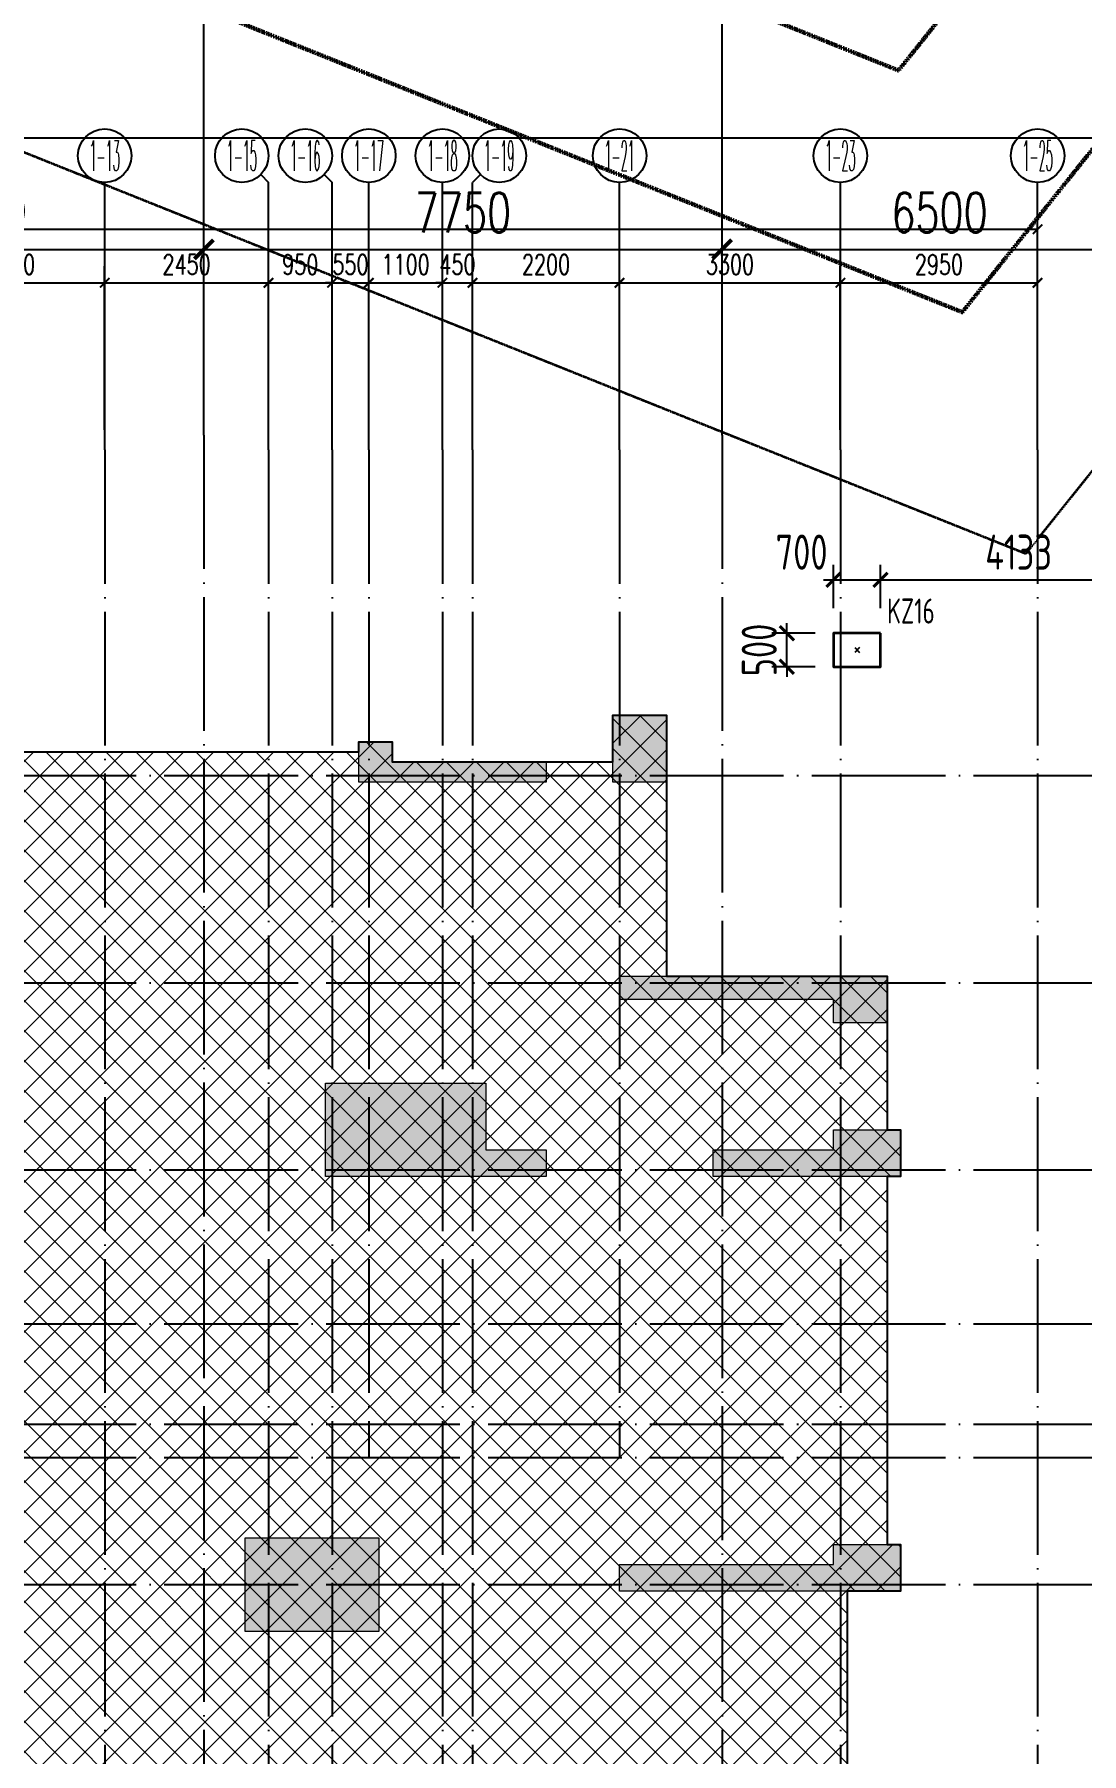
# Model space of a CAD drawing. Header units: millimetres. Extents: x 1089227 to 13101469, y 618865 to 10240562.
# Drawn here: x 1877652 to 1893311, y 4942848 to 4968555 of the extents above; entities that cross this region are included whole.
import ezdxf
from ezdxf.enums import TextEntityAlignment as Align

# ---------------------------------------------------------------- set-up
doc = ezdxf.new("R2010")
doc.units = ezdxf.units.MM
doc.header["$LTSCALE"] = 1000
doc.header["$PDMODE"] = 3
doc.header["$PDSIZE"] = 200
for name, pattern in [('A09-G-CTRL-用地红线+建筑退线_设计区$0$A02-G-MAIN-用地红线+退线_设计区$0$Redline1', [20, 10, -2, 2, -2, 2, -2]), ('A09-G-CTRL-用地红线+建筑退线_设计区$0$Controlline1', [12.8, 8, -1.6, 1.6, -1.6]), ('DOTE', [2.42, 2, -0.2, 0.02, -0.2])]:
    doc.linetypes.add(name, pattern=pattern)
doc.layers.get('0').update_dxf_attribs({"linetype": 'CONTINUOUS'})
doc.layers.get('Defpoints').update_dxf_attribs({"linetype": 'CONTINUOUS'})
for name, color, linetype, lineweight in [('A09-G-CTRL-用地红线+建筑退线_设计区$0$Z-REDL(用地红线)', 10, 'CONTINUOUS', 60), ('A09-G-CTRL-用地红线+建筑退线_设计区$0$Z-REDL-CTRL(建筑控制线)', 40, 'CONTINUOUS', 35), ('S-COLU', 30, 'CONTINUOUS', 0), ('S-SLAB-HATCH', 73, 'CONTINUOUS', 0), ('S-WALL', 31, 'CONTINUOUS', 0)]:
    doc.layers.add(name, color=color, linetype=linetype, lineweight=lineweight)
for name, color, linetype in [('AXIS', 3, 'CONTINUOUS'), ('AXIS_TEXT', 7, 'CONTINUOUS'), ('C-H', 8, 'CONTINUOUS'), ('COLU_DIM', 3, 'CONTINUOUS'), ('COLU_NUM', 7, 'CONTINUOUS'), ('DOTE', 1, 'DOTE'), ('S-EDGE', 210, 'CONTINUOUS'), ('TK-TEXT', 7, 'CONTINUOUS'), ('单形心', 4, 'CONTINUOUS')]:
    doc.layers.add(name, color=color, linetype=linetype)
doc.layers.add('TK-MEMO', color=8, linetype='CONTINUOUS', plot=False)
doc.styles.add('_TCH_AXIS', font='COMPLEX', dxfattribs={"bigfont": 'AllInOneBig.shx'})
doc.styles.add('_TCH_DIM_T3', font='SIMPLEX', dxfattribs={"width": 0.705882, "bigfont": 'AllInOneBig.shx'})
doc.styles.add('COMPLEX', font='COMPLEX', dxfattribs={"bigfont": 'AllInOneBig.shx'})
doc.styles.add('SADITK', font='sadixcsg.shx', dxfattribs={"bigfont": 'AllInOneBig.shx'})
doc.styles.add('SADITK-SX', font='simfang.ttf', dxfattribs={"width": 0.7})
doc.styles.add('TSSD_Dimension', font='tssdeng.shx', dxfattribs={"width": 0.75, "bigfont": 'Hztxt.shx'})
doc.styles.add('TSSD_Label', font='Tssdeng.shx', dxfattribs={"width": 0.7, "bigfont": 'hztxt.shx'})
doc.dimstyles.new('_TCH_ARCH&&100', dxfattribs={"dimtxt": 297.5, "dimasz": 100, "dimexe": 250, "dimexo": 300, "dimgap": 126.25, "dimtad": 1, "dimdec": 0, "dimzin": 0, "dimdsep": 46, "dimtxsty": '_TCH_DIM_T3', "dimblk": 'ARCHTICK', "dimcen": 0.09, "dimclrt": 7, "dimazin": 2, "dimtfac": 1, "dimtdec": 0, "dimtix": 1, "dimtmove": 2, "dimatfit": 3, "dimfxl": 0, "dimtolj": 1, "dimtzin": 0, "dimarcsym": 0})
doc.dimstyles.new('_TCH_ARCH&&200', dxfattribs={"dimtxt": 595, "dimasz": 200, "dimexe": 500, "dimexo": 600, "dimgap": 252.5, "dimtad": 1, "dimdec": 0, "dimzin": 0, "dimdsep": 46, "dimtxsty": '_TCH_DIM_T3', "dimblk": 'ARCHTICK', "dimcen": 0.09, "dimclrt": 7, "dimazin": 2, "dimtfac": 1, "dimtdec": 0, "dimtix": 1, "dimtmove": 2, "dimatfit": 3, "dimfxl": 0, "dimtolj": 1, "dimtzin": 0, "dimarcsym": 0})
doc.dimstyles.new('TSSD_150_150', dxfattribs={"dimtxt": 525, "dimasz": 150, "dimexe": 225, "dimexo": 375, "dimgap": 150, "dimtad": 1, "dimdec": 0, "dimzin": 0, "dimdsep": 46, "dimtxsty": 'TSSD_Dimension', "dimblk": 'ARCHTICK', "dimblk1": 'ARCHTICK', "dimblk2": 'ARCHTICK', "dimcen": 0, "dimdle": 150, "dimclrt": 7, "dimadec": 0, "dimazin": 0, "dimtfac": 1, "dimtdec": 0, "dimtix": 1, "dimtmove": 2, "dimatfit": 3, "dimfxl": 0, "dimtolj": 1, "dimtzin": 0, "dimarcsym": 0})

# ---------------------------------------------------------------- blocks, each defined once
blk = doc.blocks.new('0323最综用地红线')
at = {"layer": 'A09-G-CTRL-用地红线+建筑退线_设计区$0$Z-REDL(用地红线)', "color": 1, "linetype": 'A09-G-CTRL-用地红线+建筑退线_设计区$0$A02-G-MAIN-用地红线+退线_设计区$0$Redline1', "ltscale": 0.0005}
for points in [[(8157094, 3591770), (8196348, 3620115), (8200699, 3623266), (8228263, 3643169), (8257315, 3660856), (8291051, 3684311), (8296809, 3692687), (8297698, 3693321), (8324721, 3682492), (8331672, 3691189), (8337779, 3699189), (8344073, 3694590)], [(8159695, 3589947), (8198106, 3617684), (8202457, 3620835), (8229924, 3640668), (8258953, 3658341), (8293213, 3682161), (8298455, 3689786), (8325674, 3678878), (8334036, 3689342), (8338381, 3695033), (8343653, 3691181)]]:
    blk.add_lwpolyline(points, dxfattribs=at)
at = {"layer": 'A09-G-CTRL-用地红线+建筑退线_设计区$0$Z-REDL-CTRL(建筑控制线)', "linetype": 'A09-G-CTRL-用地红线+建筑退线_设计区$0$Controlline1', "ltscale": 0.0005, "flags": 128}
blk.add_lwpolyline([(8299567, 3686108), (8326626, 3675265), (8336400, 3687495), (8338983, 3690878), (8341712, 3688883), (8341724, 3688834), (8348492, 3681996), (8336495, 3657264), (8335815, 3655857), (8334921, 3653765), (8334408, 3652495), (8333554, 3650188), (8332762, 3647815), (8332296, 3646270), (8331866, 3644682), (8331460, 3643007), (8331063, 3641145), (8330737, 3639422), (8330293, 3636480), (8330017, 3634043), (8329761, 3630317), (8329732, 3627942), (8329763, 3625708), (8329928, 3622644), (8330113, 3620704), (8330325, 3618642), (8330653, 3615645), (8331572, 3606971), (8333151, 3600656), (8334420, 3595620), (8335099, 3592902), (8332162, 3588340), (8329462, 3587873), (8325135, 3587049), (8322510, 3586515), (8319525, 3585891), (8317926, 3585544), (8316578, 3585249), (8315535, 3585011), (8313300, 3584499), (8310791, 3583894), (8309251, 3583537), (8305740, 3582637), (8303918, 3582156), (8302104, 3581668), (8299703, 3581012), (8297227, 3580315), (8295056, 3579682), (8292998, 3579074), (8290643, 3578358), (8288572, 3577710), (8287591, 3577398), (8286161, 3576940), (8284503, 3576401), (8282624, 3575767), (8281086, 3575247), (8278146, 3574222), (8273894, 3572680), (8272471, 3572149), (8271089, 3571640), (8267888, 3570407), (8264331, 3569000), (8260702, 3567515), (8258549, 3566609), (8254947, 3565066), (8252185, 3563832), (8250834, 3563232), (8249176, 3562470), (8247994, 3561930), (8245505, 3560754), (8242980, 3559544), (8239801, 3558013), (8237959, 3557076), (8235838, 3555996), (8233384, 3554698), (8228450, 3552051), (8226178, 3550787), (8222141, 3548504), (8215629, 3544667), (8213710, 3543497), (8193657, 3531175), (8180322, 3522990), (8166408, 3514440), (8156991, 3508658), (8151138, 3505062), (8142685, 3507267), (8121171, 3545747), (8120724, 3546549), (8120233, 3547383), (8119272, 3548967), (8118108, 3550752), (8117067, 3552244), (8115806, 3553970), (8115672, 3554140), (8146431, 3575790), (8162146, 3587599), (8162295, 3588125), (8199863, 3615253), (8204215, 3618404), (8231584, 3638167), (8260590, 3655826), (8295376, 3680010)], close=True, dxfattribs=at)
blk = doc.blocks.new('template_31-施工图_A0_A0_1.0000_3fa9c08c64a9101061c9a26412af947e', base_point=(-1189, 0))
at = {"layer": 'TK-MEMO', "style": 'SADITK', "width": 0.8}
blk.add_text('2.人名之间须用，且只使用一个空格分隔，否则签字将出错。', height=28.5, dxfattribs=at).set_placement((407.72, 845.04), align=Align.BOTTOM_LEFT)
at = {"layer": 'TK-TEXT', "style": 'SADITK-SX', "width": 0.7}
for tag, p in [('市政会签', (-1176, 381.5)), ('园林会签', (-1176, 343.5)), ('幕墙会签', (-1176, 305.5)), ('装饰会签', (-1176, 267.5)), ('燃气会签', (-1176, 229.5)), ('暖通会签', (-1176, 191.5)), ('电气会签', (-1176, 153.5)), ('给排水会签', (-1176, 115.5)), ('结构会签', (-1176, 77.5)), ('建筑会签', (-1176, 39.5))]:
    blk.add_attdef(tag, text='', height=4, rotation=90, dxfattribs=at).set_placement(p, align=Align.MIDDLE_CENTER)
for tag, height, p in [('专业审定', 4, (1134.75, 268)), ('专业审核', 4, (1134.75, 248)), ('项目负责1', 4, (1134.75, 238)), ('项目负责2', 4, (1134.75, 228)), ('专业负责1', 4, (1134.75, 218)), ('专业负责2', 4, (1134.75, 208)), ('专业校对', 4, (1134.75, 198)), ('专业设计', 4, (1134.75, 188)), ('方案设计', 4, (1134.75, 178)), ('专业制图', 4, (1134.75, 168)), ('建设单位_001', 4, (1148.5, 140)), ('建设地点_001', 4, (1148.5, 124)), ('工程名称_001', 4, (1148.5, 106)), ('子项名称_001', 4, (1148.5, 86)), ('图纸名称_001', 4, (1148.5, 66)), ('版次', 4, (1129.5, 53)), ('日期', 4, (1165, 53)), ('图别', 4, (1129.5, 43)), ('图号', 4, (1165, 43)), ('合同号', 4, (1136, 30)), ('项目编号1', 2, (1114.06, 13.58)), ('阶段编号1', 2, (1132.25, 13.75)), ('子项编号1', 2, (1144.75, 13.75))]:
    blk.add_attdef(tag, text='', height=height, dxfattribs=at).set_placement(p, align=Align.MIDDLE_CENTER)
blk = doc.blocks.new('_AXISO')
blk.add_circle((0, 0), 0.5)
at = {"layer": 'AXIS_TEXT', "style": 'COMPLEX', "width": 1.041667}
blk.add_attdef('A', text='', height=0.56, dxfattribs=at).set_placement((-0.25, -0.28), (0.25, -0.28), align=Align.FIT)
blk = doc.blocks.new('_ArchTick')
at = {"color": 0, "linetype": 'ByBlock', "const_width": 0.3}
blk.add_lwpolyline([(-0.71, -0.71), (0.71, 0.71)], dxfattribs=at)
blk = doc.blocks.new('*D318')
at = {"layer": 'AXIS', "color": 0, "lineweight": -2, "transparency": 16777216}
for p, q in [((-39933, 137429), (-39933, 140679)), ((-8783, 137429), (-8783, 140679)), ((-39933, 140429), (-8783, 140429))]:
    blk.add_line(p, q, dxfattribs=at)
at = {"layer": 'Defpoints', "color": 0, "transparency": 16777216}
for p in [(-8783, 140429), (-39933, 137129), (-8783, 137129)]:
    blk.add_point(p, dxfattribs=at)
at = {"layer": 'AXIS', "color": 0, "lineweight": -2, "transparency": 16777216, "xscale": 100, "yscale": 100, "zscale": 100, "rotation": 180}
blk.add_blockref('_ArchTick', (-39933, 140429), dxfattribs=at)
at = {"layer": 'AXIS', "color": 0, "lineweight": -2, "transparency": 16777216, "xscale": 100, "yscale": 100, "zscale": 100}
blk.add_blockref('_ArchTick', (-8783, 140429), dxfattribs=at)
at = {"layer": 'AXIS', "color": 7, "transparency": 16777216, "insert": (-24358, 140704), "char_height": 297.5, "attachment_point": 5, "style": '_TCH_DIM_T3'}
blk.add_mtext('\\A1;31150', dxfattribs=at)
blk = doc.blocks.new('*D330')
at = {"layer": 'AXIS', "color": 0, "lineweight": -2, "transparency": 16777216}
for p, q in [((-25533, 137429), (-25533, 139879)), ((-22733, 137429), (-22733, 139879)), ((-25533, 139629), (-22733, 139629))]:
    blk.add_line(p, q, dxfattribs=at)
at = {"layer": 'Defpoints', "color": 0, "transparency": 16777216}
for p in [(-22733, 139629), (-25533, 137129), (-22733, 137129)]:
    blk.add_point(p, dxfattribs=at)
at = {"layer": 'AXIS', "color": 0, "lineweight": -2, "transparency": 16777216, "xscale": 100, "yscale": 100, "zscale": 100, "rotation": 180}
blk.add_blockref('_ArchTick', (-25533, 139629), dxfattribs=at)
at = {"layer": 'AXIS', "color": 0, "lineweight": -2, "transparency": 16777216, "xscale": 100, "yscale": 100, "zscale": 100}
blk.add_blockref('_ArchTick', (-22733, 139629), dxfattribs=at)
at = {"layer": 'AXIS', "color": 7, "transparency": 16777216, "insert": (-24133, 139904), "char_height": 297.5, "attachment_point": 5, "style": '_TCH_DIM_T3'}
blk.add_mtext('\\A1;2800', dxfattribs=at)
blk = doc.blocks.new('*D331')
at = {"layer": 'AXIS', "color": 0, "lineweight": -2, "transparency": 16777216}
for p, q in [((-22733, 137429), (-22733, 139879)), ((-20283, 137429), (-20283, 139879)), ((-22733, 139629), (-20283, 139629))]:
    blk.add_line(p, q, dxfattribs=at)
at = {"layer": 'Defpoints', "color": 0, "transparency": 16777216}
for p in [(-20283, 139629), (-22733, 137129), (-20283, 137129)]:
    blk.add_point(p, dxfattribs=at)
at = {"layer": 'AXIS', "color": 0, "lineweight": -2, "transparency": 16777216, "xscale": 100, "yscale": 100, "zscale": 100, "rotation": 180}
blk.add_blockref('_ArchTick', (-22733, 139629), dxfattribs=at)
at = {"layer": 'AXIS', "color": 0, "lineweight": -2, "transparency": 16777216, "xscale": 100, "yscale": 100, "zscale": 100}
blk.add_blockref('_ArchTick', (-20283, 139629), dxfattribs=at)
at = {"layer": 'AXIS', "color": 7, "transparency": 16777216, "insert": (-21508, 139904), "char_height": 297.5, "attachment_point": 5, "style": '_TCH_DIM_T3'}
blk.add_mtext('\\A1;2450', dxfattribs=at)
blk = doc.blocks.new('*D332')
at = {"layer": 'AXIS', "color": 0, "lineweight": -2, "transparency": 16777216}
for p, q in [((-20283, 137429), (-20283, 139879)), ((-19333, 137429), (-19333, 139879)), ((-20283, 139629), (-19333, 139629))]:
    blk.add_line(p, q, dxfattribs=at)
at = {"layer": 'Defpoints', "color": 0, "transparency": 16777216}
for p in [(-19333, 139629), (-20283, 137129), (-19333, 137129)]:
    blk.add_point(p, dxfattribs=at)
at = {"layer": 'AXIS', "color": 0, "lineweight": -2, "transparency": 16777216, "xscale": 100, "yscale": 100, "zscale": 100, "rotation": 180}
blk.add_blockref('_ArchTick', (-20283, 139629), dxfattribs=at)
at = {"layer": 'AXIS', "color": 0, "lineweight": -2, "transparency": 16777216, "xscale": 100, "yscale": 100, "zscale": 100}
blk.add_blockref('_ArchTick', (-19333, 139629), dxfattribs=at)
at = {"layer": 'AXIS', "color": 7, "transparency": 16777216, "insert": (-19808, 139904), "char_height": 297.5, "attachment_point": 5, "style": '_TCH_DIM_T3'}
blk.add_mtext('\\A1;950', dxfattribs=at)
blk = doc.blocks.new('*D333')
at = {"layer": 'AXIS', "color": 0, "lineweight": -2, "transparency": 16777216}
for p, q in [((-19333, 137429), (-19333, 139879)), ((-18783, 137429), (-18783, 139879)), ((-19333, 139629), (-19433, 139629)), ((-19333, 139629), (-18783, 139629)), ((-18783, 139629), (-18683, 139629))]:
    blk.add_line(p, q, dxfattribs=at)
at = {"layer": 'Defpoints', "color": 0, "transparency": 16777216}
for p in [(-18783, 139629), (-19333, 137129), (-18783, 137129)]:
    blk.add_point(p, dxfattribs=at)
at = {"layer": 'AXIS', "color": 0, "lineweight": -2, "transparency": 16777216, "xscale": 100, "yscale": 100, "zscale": 100}
blk.add_blockref('_ArchTick', (-19333, 139629), dxfattribs=at)
at = {"layer": 'AXIS', "color": 0, "lineweight": -2, "transparency": 16777216, "xscale": 100, "yscale": 100, "zscale": 100, "rotation": 180}
blk.add_blockref('_ArchTick', (-18783, 139629), dxfattribs=at)
at = {"layer": 'AXIS', "color": 7, "transparency": 16777216, "insert": (-19058, 139904), "char_height": 297.5, "attachment_point": 5, "style": '_TCH_DIM_T3'}
blk.add_mtext('\\A1;550', dxfattribs=at)
blk = doc.blocks.new('*D334')
at = {"layer": 'AXIS', "color": 0, "lineweight": -2, "transparency": 16777216}
for p, q in [((-18783, 137429), (-18783, 139879)), ((-17683, 137429), (-17683, 139879)), ((-18783, 139629), (-17683, 139629))]:
    blk.add_line(p, q, dxfattribs=at)
at = {"layer": 'Defpoints', "color": 0, "transparency": 16777216}
for p in [(-17683, 139629), (-18783, 137129), (-17683, 137129)]:
    blk.add_point(p, dxfattribs=at)
at = {"layer": 'AXIS', "color": 0, "lineweight": -2, "transparency": 16777216, "xscale": 100, "yscale": 100, "zscale": 100, "rotation": 180}
blk.add_blockref('_ArchTick', (-18783, 139629), dxfattribs=at)
at = {"layer": 'AXIS', "color": 0, "lineweight": -2, "transparency": 16777216, "xscale": 100, "yscale": 100, "zscale": 100}
blk.add_blockref('_ArchTick', (-17683, 139629), dxfattribs=at)
at = {"layer": 'AXIS', "color": 7, "transparency": 16777216, "insert": (-18233, 139904), "char_height": 297.5, "attachment_point": 5, "style": '_TCH_DIM_T3'}
blk.add_mtext('\\A1;1100', dxfattribs=at)
blk = doc.blocks.new('*D335')
at = {"layer": 'AXIS', "color": 0, "lineweight": -2, "transparency": 16777216}
for p, q in [((-17683, 137429), (-17683, 139879)), ((-17233, 137429), (-17233, 139879)), ((-17683, 139629), (-17783, 139629)), ((-17683, 139629), (-17233, 139629)), ((-17233, 139629), (-17133, 139629))]:
    blk.add_line(p, q, dxfattribs=at)
at = {"layer": 'Defpoints', "color": 0, "transparency": 16777216}
for p in [(-17233, 139629), (-17683, 137129), (-17233, 137129)]:
    blk.add_point(p, dxfattribs=at)
at = {"layer": 'AXIS', "color": 0, "lineweight": -2, "transparency": 16777216, "xscale": 100, "yscale": 100, "zscale": 100}
blk.add_blockref('_ArchTick', (-17683, 139629), dxfattribs=at)
at = {"layer": 'AXIS', "color": 0, "lineweight": -2, "transparency": 16777216, "xscale": 100, "yscale": 100, "zscale": 100, "rotation": 180}
blk.add_blockref('_ArchTick', (-17233, 139629), dxfattribs=at)
at = {"layer": 'AXIS', "color": 7, "transparency": 16777216, "insert": (-17458, 139904), "char_height": 297.5, "attachment_point": 5, "style": '_TCH_DIM_T3'}
blk.add_mtext('\\A1;450', dxfattribs=at)
blk = doc.blocks.new('*D336')
at = {"layer": 'AXIS', "color": 0, "lineweight": -2, "transparency": 16777216}
for p, q in [((-17233, 137429), (-17233, 139879)), ((-15033, 137429), (-15033, 139879)), ((-17233, 139629), (-15033, 139629))]:
    blk.add_line(p, q, dxfattribs=at)
at = {"layer": 'Defpoints', "color": 0, "transparency": 16777216}
for p in [(-15033, 139629), (-17233, 137129), (-15033, 137129)]:
    blk.add_point(p, dxfattribs=at)
at = {"layer": 'AXIS', "color": 0, "lineweight": -2, "transparency": 16777216, "xscale": 100, "yscale": 100, "zscale": 100, "rotation": 180}
blk.add_blockref('_ArchTick', (-17233, 139629), dxfattribs=at)
at = {"layer": 'AXIS', "color": 0, "lineweight": -2, "transparency": 16777216, "xscale": 100, "yscale": 100, "zscale": 100}
blk.add_blockref('_ArchTick', (-15033, 139629), dxfattribs=at)
at = {"layer": 'AXIS', "color": 7, "transparency": 16777216, "insert": (-16133, 139904), "char_height": 297.5, "attachment_point": 5, "style": '_TCH_DIM_T3'}
blk.add_mtext('\\A1;2200', dxfattribs=at)
blk = doc.blocks.new('*D337')
at = {"layer": 'AXIS', "color": 0, "lineweight": -2, "transparency": 16777216}
for p, q in [((-15033, 137429), (-15033, 139879)), ((-11733, 137429), (-11733, 139879)), ((-15033, 139629), (-11733, 139629))]:
    blk.add_line(p, q, dxfattribs=at)
at = {"layer": 'Defpoints', "color": 0, "transparency": 16777216}
for p in [(-11733, 139629), (-15033, 137129), (-11733, 137129)]:
    blk.add_point(p, dxfattribs=at)
at = {"layer": 'AXIS', "color": 0, "lineweight": -2, "transparency": 16777216, "xscale": 100, "yscale": 100, "zscale": 100, "rotation": 180}
blk.add_blockref('_ArchTick', (-15033, 139629), dxfattribs=at)
at = {"layer": 'AXIS', "color": 0, "lineweight": -2, "transparency": 16777216, "xscale": 100, "yscale": 100, "zscale": 100}
blk.add_blockref('_ArchTick', (-11733, 139629), dxfattribs=at)
at = {"layer": 'AXIS', "color": 7, "transparency": 16777216, "insert": (-13383, 139904), "char_height": 297.5, "attachment_point": 5, "style": '_TCH_DIM_T3'}
blk.add_mtext('\\A1;3300', dxfattribs=at)
blk = doc.blocks.new('*D338')
at = {"layer": 'AXIS', "color": 0, "lineweight": -2, "transparency": 16777216}
for p, q in [((-11733, 137429), (-11733, 139879)), ((-8783, 137429), (-8783, 139879)), ((-11733, 139629), (-8783, 139629))]:
    blk.add_line(p, q, dxfattribs=at)
at = {"layer": 'Defpoints', "color": 0, "transparency": 16777216}
for p in [(-8783, 139629), (-11733, 137129), (-8783, 137129)]:
    blk.add_point(p, dxfattribs=at)
at = {"layer": 'AXIS', "color": 0, "lineweight": -2, "transparency": 16777216, "xscale": 100, "yscale": 100, "zscale": 100, "rotation": 180}
blk.add_blockref('_ArchTick', (-11733, 139629), dxfattribs=at)
at = {"layer": 'AXIS', "color": 0, "lineweight": -2, "transparency": 16777216, "xscale": 100, "yscale": 100, "zscale": 100}
blk.add_blockref('_ArchTick', (-8783, 139629), dxfattribs=at)
at = {"layer": 'AXIS', "color": 7, "transparency": 16777216, "insert": (-10258, 139904), "char_height": 297.5, "attachment_point": 5, "style": '_TCH_DIM_T3'}
blk.add_mtext('\\A1;2950', dxfattribs=at)
blk = doc.blocks.new('*D408')
at = {"layer": 'AXIS', "color": 0, "lineweight": -2, "transparency": 16777216}
for p, q in [((-29350, 137950), (-29350, 140629)), ((-21250, 137950), (-21250, 140629)), ((-29350, 140129), (-21250, 140129))]:
    blk.add_line(p, q, dxfattribs=at)
at = {"layer": 'Defpoints', "color": 0, "transparency": 16777216}
for p in [(-21250, 140129), (-29350, 137350), (-21250, 137350)]:
    blk.add_point(p, dxfattribs=at)
at = {"layer": 'AXIS', "color": 0, "lineweight": -2, "transparency": 16777216, "xscale": 200, "yscale": 200, "zscale": 200, "rotation": 180}
blk.add_blockref('_ArchTick', (-29350, 140129), dxfattribs=at)
at = {"layer": 'AXIS', "color": 0, "lineweight": -2, "transparency": 16777216, "xscale": 200, "yscale": 200, "zscale": 200}
blk.add_blockref('_ArchTick', (-21250, 140129), dxfattribs=at)
at = {"layer": 'AXIS', "color": 7, "transparency": 16777216, "insert": (-25300, 140679), "char_height": 595, "attachment_point": 5, "style": '_TCH_DIM_T3'}
blk.add_mtext('\\A1;8100', dxfattribs=at)
blk = doc.blocks.new('*D409')
at = {"layer": 'AXIS', "color": 0, "lineweight": -2, "transparency": 16777216}
for p, q in [((-21250, 137950), (-21250, 140629)), ((-13500, 137950), (-13500, 140629)), ((-21250, 140129), (-13500, 140129))]:
    blk.add_line(p, q, dxfattribs=at)
at = {"layer": 'Defpoints', "color": 0, "transparency": 16777216}
for p in [(-13500, 140129), (-21250, 137350), (-13500, 137350)]:
    blk.add_point(p, dxfattribs=at)
at = {"layer": 'AXIS', "color": 0, "lineweight": -2, "transparency": 16777216, "xscale": 200, "yscale": 200, "zscale": 200, "rotation": 180}
blk.add_blockref('_ArchTick', (-21250, 140129), dxfattribs=at)
at = {"layer": 'AXIS', "color": 0, "lineweight": -2, "transparency": 16777216, "xscale": 200, "yscale": 200, "zscale": 200}
blk.add_blockref('_ArchTick', (-13500, 140129), dxfattribs=at)
at = {"layer": 'AXIS', "color": 7, "transparency": 16777216, "insert": (-17375, 140679), "char_height": 595, "attachment_point": 5, "style": '_TCH_DIM_T3'}
blk.add_mtext('\\A1;7750', dxfattribs=at)
blk = doc.blocks.new('*D410')
at = {"layer": 'AXIS', "color": 0, "lineweight": -2, "transparency": 16777216}
for p, q in [((-13500, 137950), (-13500, 140629)), ((-7000, 137950), (-7000, 140629)), ((-13500, 140129), (-7000, 140129))]:
    blk.add_line(p, q, dxfattribs=at)
at = {"layer": 'Defpoints', "color": 0, "transparency": 16777216}
for p in [(-7000, 140129), (-13500, 137350), (-7000, 137350)]:
    blk.add_point(p, dxfattribs=at)
at = {"layer": 'AXIS', "color": 0, "lineweight": -2, "transparency": 16777216, "xscale": 200, "yscale": 200, "zscale": 200, "rotation": 180}
blk.add_blockref('_ArchTick', (-13500, 140129), dxfattribs=at)
at = {"layer": 'AXIS', "color": 0, "lineweight": -2, "transparency": 16777216, "xscale": 200, "yscale": 200, "zscale": 200}
blk.add_blockref('_ArchTick', (-7000, 140129), dxfattribs=at)
at = {"layer": 'AXIS', "color": 7, "transparency": 16777216, "insert": (-10250, 140679), "char_height": 595, "attachment_point": 5, "style": '_TCH_DIM_T3'}
blk.add_mtext('\\A1;6500', dxfattribs=at)
blk = doc.blocks.new('*D381')
at = {"layer": 'AXIS', "color": 0, "lineweight": -2, "transparency": 16777216}
for p, q in [((-55000, 137950), (-55000, 142298)), ((3050, 137950), (3050, 142298)), ((-55000, 141798), (3050, 141798))]:
    blk.add_line(p, q, dxfattribs=at)
at = {"layer": 'Defpoints', "color": 0, "transparency": 16777216}
for p in [(3050, 141798), (-55000, 137350), (3050, 137350)]:
    blk.add_point(p, dxfattribs=at)
at = {"layer": 'AXIS', "color": 0, "lineweight": -2, "transparency": 16777216, "xscale": 200, "yscale": 200, "zscale": 200, "rotation": 180}
blk.add_blockref('_ArchTick', (-55000, 141798), dxfattribs=at)
at = {"layer": 'AXIS', "color": 0, "lineweight": -2, "transparency": 16777216, "xscale": 200, "yscale": 200, "zscale": 200}
blk.add_blockref('_ArchTick', (3050, 141798), dxfattribs=at)
at = {"layer": 'AXIS', "color": 7, "transparency": 16777216, "insert": (-25975, 142348), "char_height": 595, "attachment_point": 5, "style": '_TCH_DIM_T3'}
blk.add_mtext('\\A1;58050', dxfattribs=at)
blk = doc.blocks.new('A$C6E8A2456')
at = {"layer": 'S-SLAB-HATCH'}
h = blk.add_hatch(dxfattribs=at)
h.set_pattern_fill('ANSI37', color=251, scale=200)
h.set_pattern_definition([(45, (-2451873.96, 1550581.15), (-224.506403, 224.506403), []), (135, (-2451873.96, 1550581.15), (-224.506403, -224.506403), [])])
h.paths.add_polyline_path([(157790, 114231), (157790, 110331), (161090, 110331), (161090, 108031), (161290, 108031), (161290, 107331), (161090, 107331), (161090, 101831), (161290, 101831), (161290, 101131), (160491, 101131), (160491, 97531), (160691, 97531), (160691, 96831), (160491, 96831), (160491, 92680), (160491, 91880), (160491, 89431), (160691, 89431), (160691, 88831), (160491, 88831), (160491, 84731), (163440, 84731), (163440, 81931), (162440, 81931), (162440, 82731), (159540, 82731), (159540, 77631), (155390, 77631), (155390, 77431), (154790, 77431), (154790, 77631), (149690, 77631), (149690, 75931), (146441, 75931), (146441, 76931), (141590, 76931), (141590, 76931), (140890, 76931), (140890, 77131), (135590, 77131), (135590, 77931), (135840, 77931), (135840, 82231), (133090, 82231), (133090, 81631), (132090, 81631), (132090, 85081), (134290, 85081), (134290, 96631), (134090, 96631), (134090, 100431), (133440, 100431), (133440, 102131), (134090, 102131), (134090, 107931), (134290, 107931), (134290, 110531), (137590, 110531), (137590, 114231), (138390, 114231), (138390, 113681), (141690, 113681), (141690, 113831), (142190, 113831), (142190, 113681), (153190, 113681), (153190, 113831), (153690, 113831), (153690, 113531), (156990, 113531), (156990, 114231)])
at = {"layer": 'S-EDGE'}
blk.add_lwpolyline([(142190, 113681), (153190, 113681), (153190, 113831), (153690, 113831), (153690, 113531), (156990, 113531), (156990, 114231), (157790, 114231), (157790, 110331), (161090, 110331), (161090, 108031), (161290, 108031), (161290, 107331), (161090, 107331), (161090, 101831), (161290, 101831), (161290, 101131), (160491, 101131), (160491, 97531)], dxfattribs=at)
blk = doc.blocks.new('QZ-TL-0808')
at = {"layer": 'C-H'}
for points in [[(24800, 37400), (25600, 37400), (25600, 36400), (24800, 36400)], [(21000, 36400), (21000, 37000), (21500, 37000), (21500, 36700), (23800, 36700), (23800, 36400)], [(24900, 33500), (28900, 33500), (28900, 32800), (28100, 32800), (28100, 33150), (24900, 33150)], [(20500, 31900), (22900, 31900), (22900, 30900), (23800, 30900), (23800, 30500), (20500, 30500)], [(26300, 30500), (26300, 30900), (28100, 30900), (28100, 31200), (29100, 31200), (29100, 30500)], [(19300, 25100), (21300, 25100), (21300, 23700), (19300, 23700)], [(24900, 24300), (24900, 24700), (28100, 24700), (28100, 25000), (29100, 25000), (29100, 24300)]]:
    blk.add_hatch(color=256, dxfattribs=at).paths.add_polyline_path(points)
at = {"layer": 'S-WALL'}
for points in [[(24800, 37400), (25600, 37400), (25600, 36400), (24800, 36400)], [(19300, 25100), (21300, 25100), (21300, 23700), (19300, 23700)]]:
    blk.add_lwpolyline(points, close=True, dxfattribs=at)
for points in [[(21000, 36400), (21000, 37000), (21500, 37000), (21500, 36700), (23800, 36700), (23800, 36400), (21000, 36400)], [(24900, 33500), (28900, 33500), (28900, 32800), (28100, 32800), (28100, 33150), (24900, 33150), (24900, 33500)], [(20500, 31900), (22900, 31900), (22900, 30900), (23800, 30900), (23800, 30500), (20500, 30500), (20500, 31900)], [(26300, 30500), (26300, 30900), (28100, 30900), (28100, 31200), (29100, 31200), (29100, 30500), (26300, 30500)], [(24900, 24300), (24900, 24700), (28100, 24700), (28100, 25000), (29100, 25000), (29100, 24300), (24900, 24300)]]:
    blk.add_lwpolyline(points, dxfattribs=at)
blk = doc.blocks.new('BANWANG_XINGXIN')
at = {"color": 0}
for points in [[(0.71, 0.71), (-0.71, -0.71)], [(-0.71, 0.71), (0.71, -0.71)]]:
    blk.add_lwpolyline(points, dxfattribs=at)
blk = doc.blocks.new('*D1431')
at = {"layer": 'COLU_DIM', "color": 0, "lineweight": -2, "transparency": 16777216}
for p, q in [((1888903, 4959600), (1888903, 4959750)), ((1889328, 4959600), (1888678, 4959600)), ((1888903, 4959100), (1888903, 4959600)), ((1889328, 4959100), (1888678, 4959100)), ((1888903, 4959100), (1888903, 4958950))]:
    blk.add_line(p, q, dxfattribs=at)
at = {"layer": 'Defpoints', "color": 0, "transparency": 16777216}
for p in [(1888903, 4959600), (1889703, 4959600), (1889703, 4959100)]:
    blk.add_point(p, dxfattribs=at)
at = {"layer": 'COLU_DIM', "color": 0, "lineweight": -2, "transparency": 16777216, "xscale": 150, "yscale": 150, "zscale": 150}
for p, rotation in [((1888903, 4959600), 270), ((1888903, 4959100), 90)]:
    blk.add_blockref('_ArchTick', p, dxfattribs=dict(at, rotation=rotation))
at = {"layer": 'COLU_DIM', "color": 7, "transparency": 16777216, "insert": (1888491, 4959350), "char_height": 525, "attachment_point": 5, "rotation": 90, "style": 'TSSD_Dimension'}
blk.add_mtext('\\A1;500', dxfattribs=at)
blk = doc.blocks.new('*D1432')
at = {"layer": 'COLU_DIM', "color": 0, "lineweight": -2, "transparency": 16777216}
for p, q in [((1889603, 4959975), (1889603, 4960625)), ((1890303, 4959975), (1890303, 4960625)), ((1889453, 4960400), (1890453, 4960400))]:
    blk.add_line(p, q, dxfattribs=at)
at = {"layer": 'Defpoints', "color": 0, "transparency": 16777216}
for p in [(1890303, 4960400), (1889603, 4959600), (1890303, 4959600)]:
    blk.add_point(p, dxfattribs=at)
at = {"layer": 'COLU_DIM', "color": 0, "lineweight": -2, "transparency": 16777216, "xscale": 150, "yscale": 150, "zscale": 150, "rotation": 180}
blk.add_blockref('_ArchTick', (1889603, 4960400), dxfattribs=at)
at = {"layer": 'COLU_DIM', "color": 0, "lineweight": -2, "transparency": 16777216, "xscale": 150, "yscale": 150, "zscale": 150}
blk.add_blockref('_ArchTick', (1890303, 4960400), dxfattribs=at)
at = {"layer": 'COLU_DIM', "color": 7, "transparency": 16777216, "insert": (1889124, 4960813), "char_height": 525, "attachment_point": 5, "style": 'TSSD_Dimension'}
blk.add_mtext('\\A1;700', dxfattribs=at)
blk = doc.blocks.new('*D1433')
at = {"layer": 'COLU_DIM', "color": 0, "lineweight": -2, "transparency": 16777216}
for p, q in [((1890303, 4959975), (1890303, 4960625)), ((1894436, 4959975), (1894436, 4960625)), ((1890153, 4960400), (1894586, 4960400))]:
    blk.add_line(p, q, dxfattribs=at)
at = {"layer": 'Defpoints', "color": 0, "transparency": 16777216}
for p in [(1894436, 4960400), (1890303, 4959600), (1894436, 4959600)]:
    blk.add_point(p, dxfattribs=at)
at = {"layer": 'COLU_DIM', "color": 0, "lineweight": -2, "transparency": 16777216, "xscale": 150, "yscale": 150, "zscale": 150, "rotation": 180}
blk.add_blockref('_ArchTick', (1890303, 4960400), dxfattribs=at)
at = {"layer": 'COLU_DIM', "color": 0, "lineweight": -2, "transparency": 16777216, "xscale": 150, "yscale": 150, "zscale": 150}
blk.add_blockref('_ArchTick', (1894436, 4960400), dxfattribs=at)
at = {"layer": 'COLU_DIM', "color": 7, "transparency": 16777216, "insert": (1892369, 4960813), "char_height": 525, "attachment_point": 5, "style": 'TSSD_Dimension'}
blk.add_mtext('\\A1;4133', dxfattribs=at)
blk = doc.blocks.new('塔楼轴网260428')
at = {"layer": 'AXIS'}
for p, q in [((-20399.9, 141246.6), (-20282.7, 141129.4)), ((-19449.9, 141246.6), (-19332.7, 141129.4)), ((-17115.5, 141246.6), (-17232.7, 141129.4)), ((-22732.7, 137129.4), (-22732.7, 141129.4)), ((-20282.7, 137129.4), (-20282.7, 141129.4)), ((-19332.7, 137129.4), (-19332.7, 141129.4)), ((-18782.7, 137129.4), (-18782.7, 141129.4)), ((-17682.7, 137129.4), (-17682.7, 141129.4)), ((-17232.7, 137129.4), (-17232.7, 141129.4)), ((-15032.7, 137129.4), (-15032.7, 141129.4)), ((-11732.7, 137129.4), (-11732.7, 141129.4)), ((-8782.7, 137129.4), (-8782.7, 141129.4))]:
    blk.add_line(p, q, dxfattribs=at)
at = {"layer": 'DOTE', "color": 14}
for p, q in [((-22732.7, 137129.4), (-22732.7, 92559.7)), ((-20282.7, 137129.4), (-20282.7, 92559.7)), ((-19332.7, 137129.4), (-19332.7, 92559.7)), ((-18782.7, 137129.4), (-18782.7, 122063.9)), ((-17682.7, 137129.4), (-17682.7, 92559.7)), ((-17232.7, 137129.4), (-17232.7, 92559.7)), ((-15032.7, 137129.4), (-15032.7, 122063.5)), ((-11732.7, 137129.4), (-11732.7, 107563.5)), ((-8782.7, 137129.4), (-8782.7, 92559.7)), ((-41200.7, 132263.5), (-7867.2, 132263.5)), ((-41200.7, 129163.5), (-7867.2, 129163.5)), ((-41200.7, 126363.5), (-7867.2, 126363.5)), ((-41200.7, 124063.5), (-7867.2, 124063.5)), ((-41200.7, 122563.5), (-7867.2, 122563.5)), ((-41200.7, 122063.5), (-7867.2, 122063.5)), ((-41200.7, 120163.5), (-7867.2, 120163.5))]:
    blk.add_line(p, q, dxfattribs=at)
at = {"layer": 'AXIS'}
ref = blk.add_blockref('_AXISO', (-22732.7, 141529.4), dxfattribs=dict(at, xscale=800, yscale=800, zscale=800))
ref.add_attrib('A', '1-13', dxfattribs={"layer": 'AXIS_TEXT', "height": 452.55, "style": '_TCH_AXIS', "width": 0.3}).set_placement((-22959, 141303.1), (-22506.4, 141303.1), align=Align.FIT)
ref = blk.add_blockref('_AXISO', (-20682.7, 141529.4), dxfattribs=dict(at, xscale=800, yscale=800, zscale=800))
ref.add_attrib('A', '1-15', dxfattribs={"layer": 'AXIS_TEXT', "height": 452.55, "style": '_TCH_AXIS', "width": 0.3}).set_placement((-20909, 141303.1), (-20456.4, 141303.1), align=Align.FIT)
ref = blk.add_blockref('_AXISO', (-19732.7, 141529.4), dxfattribs=dict(at, xscale=800, yscale=800, zscale=800))
ref.add_attrib('A', '1-16', dxfattribs={"layer": 'AXIS_TEXT', "height": 452.55, "style": '_TCH_AXIS', "width": 0.3}).set_placement((-19959, 141303.1), (-19506.4, 141303.1), align=Align.FIT)
ref = blk.add_blockref('_AXISO', (-18782.7, 141529.4), dxfattribs=dict(at, xscale=800, yscale=800, zscale=800))
ref.add_attrib('A', '1-17', dxfattribs={"layer": 'AXIS_TEXT', "height": 452.55, "style": '_TCH_AXIS', "width": 0.3}).set_placement((-19009, 141303.1), (-18556.4, 141303.1), align=Align.FIT)
ref = blk.add_blockref('_AXISO', (-17682.7, 141529.4), dxfattribs=dict(at, xscale=800, yscale=800, zscale=800))
ref.add_attrib('A', '1-18', dxfattribs={"layer": 'AXIS_TEXT', "height": 452.55, "style": '_TCH_AXIS', "width": 0.3}).set_placement((-17909, 141303.1), (-17456.4, 141303.1), align=Align.FIT)
ref = blk.add_blockref('_AXISO', (-16832.7, 141529.4), dxfattribs=dict(at, xscale=800, yscale=800, zscale=800))
ref.add_attrib('A', '1-19', dxfattribs={"layer": 'AXIS_TEXT', "height": 452.55, "style": '_TCH_AXIS', "width": 0.3}).set_placement((-17059, 141303.1), (-16606.4, 141303.1), align=Align.FIT)
ref = blk.add_blockref('_AXISO', (-15032.7, 141529.4), dxfattribs=dict(at, xscale=800, yscale=800, zscale=800))
ref.add_attrib('A', '1-21', dxfattribs={"layer": 'AXIS_TEXT', "height": 452.55, "style": '_TCH_AXIS', "width": 0.3}).set_placement((-15259, 141303.1), (-14806.4, 141303.1), align=Align.FIT)
ref = blk.add_blockref('_AXISO', (-11732.7, 141529.4), dxfattribs=dict(at, xscale=800, yscale=800, zscale=800))
ref.add_attrib('A', '1-23', dxfattribs={"layer": 'AXIS_TEXT', "height": 452.55, "style": '_TCH_AXIS', "width": 0.28}).set_placement((-11959, 141303.1), (-11506.4, 141303.1), align=Align.FIT)
ref = blk.add_blockref('_AXISO', (-8782.7, 141529.4), dxfattribs=dict(at, xscale=800, yscale=800, zscale=800))
ref.add_attrib('A', '1-25', dxfattribs={"layer": 'AXIS_TEXT', "height": 452.55, "style": '_TCH_AXIS', "width": 0.28}).set_placement((-9009, 141303.1), (-8556.4, 141303.1), align=Align.FIT)
for p1, p2, distance, picture, middle in [((-39932.7, 137129.4), (-8782.7, 137129.4), 3300, '*D318', (-24357.7, 140704.4)), ((-25532.7, 137129.4), (-22732.7, 137129.4), 2500, '*D330', (-24132.7, 139904.4)), ((-22732.7, 137129.4), (-20282.7, 137129.4), 2500, '*D331', (-21507.7, 139904.4)), ((-20282.7, 137129.4), (-19332.7, 137129.4), 2500, '*D332', (-19807.7, 139904.4)), ((-19332.7, 137129.4), (-18782.7, 137129.4), 2500, '*D333', (-19057.7, 139904.4)), ((-18782.7, 137129.4), (-17682.7, 137129.4), 2500, '*D334', (-18232.7, 139904.4)), ((-17682.7, 137129.4), (-17232.7, 137129.4), 2500, '*D335', (-17457.7, 139904.4)), ((-17232.7, 137129.4), (-15032.7, 137129.4), 2500, '*D336', (-16132.7, 139904.4)), ((-15032.7, 137129.4), (-11732.7, 137129.4), 2500, '*D337', (-13382.7, 139904.4)), ((-11732.7, 137129.4), (-8782.7, 137129.4), 2500, '*D338', (-10257.7, 139904.4))]:
    dim = blk.add_aligned_dim(p1=p1, p2=p2, distance=distance, dimstyle='_TCH_ARCH&&100', dxfattribs=at)
    dim.commit()
    dim.dimension.update_dxf_attribs({"geometry": picture, "text_midpoint": middle})
blk = doc.blocks.new('裙房轴网260428')
at = {"layer": 'AXIS'}
for p, q in [((-21250, 137349.7), (-21250, 145349.7)), ((-13500, 137349.7), (-13500, 145349.7))]:
    blk.add_line(p, q, dxfattribs=at)
at = {"layer": 'DOTE', "color": 16, "linetype": 'DOTE'}
for p, q in [((-21250, 137349.7), (-21250, 29473.4)), ((-13500, 137349.7), (-13500, 33397.2))]:
    blk.add_line(p, q, dxfattribs=at)
at = {"layer": 'AXIS'}
for p1, p2, distance, picture, middle in [((-55000, 137349.7), (3050, 137349.7), 4447.9, '*D381', (-25975, 142347.6)), ((-29350, 137349.7), (-21250, 137349.7), 2779.3, '*D408', (-25300, 140679)), ((-21250, 137349.7), (-13500, 137349.7), 2779.3, '*D409', (-17375, 140679)), ((-13500, 137349.7), (-7000, 137349.7), 2779.3, '*D410', (-10250, 140679))]:
    dim = blk.add_aligned_dim(p1=p1, p2=p2, distance=distance, dimstyle='_TCH_ARCH&&200', dxfattribs=at)
    dim.commit()
    dim.dimension.update_dxf_attribs({"geometry": picture, "text_midpoint": middle})
blk = doc.blocks.new('04地块地下轴网260428')
for name in ['裙房轴网260428', '塔楼轴网260428']:
    blk.add_blockref(name, (0, 0))

msp = doc.modelspace()

# ---------------------------------------------------------------- linework, layer by layer
at = {"layer": 'S-COLU', "lineweight": 35}
msp.add_lwpolyline([(1890303.054, 4959600.287), (1889603.054, 4959600.287), (1889603.054, 4959100.287), (1890303.054, 4959100.287)], close=True, dxfattribs=at)

# ---------------------------------------------------------------- block references
at = {"xscale": 150, "yscale": 150, "zscale": 150, "rotation": 35.00532206532363}
msp.add_blockref('template_31-施工图_A0_A0_1.0000_3fa9c08c64a9101061c9a26412af947e', (1698846.852, 4721512.469), dxfattribs=at)
for name, p in [('0323最综用地红线', (-6434145.536, 1285525.343)), ('04地块地下轴网260428', (1901435.755, 4825211.796)), ('QZ-TL-0808', (1861503.026, 4920975.271)), ('A$C6E8A2456', (1729313.25, 4844144.301))]:
    msp.add_blockref(name, p)
at = {"layer": '单形心', "xscale": 50, "yscale": 50, "zscale": 50}
msp.add_blockref('BANWANG_XINGXIN', (1889953.054, 4959350.287), dxfattribs=at)

# ---------------------------------------------------------------- texts
at = {"layer": 'COLU_NUM', "style": 'TSSD_Label', "width": 0.7}
msp.add_text('KZ16', height=375, dxfattribs=at).set_placement((1890403.054, 4959745.287))

# ---------------------------------------------------------------- dimensions: what is measured, and where the dimension line sits
at = {"layer": 'COLU_DIM', "color": 3}
dim = msp.add_linear_dim(base=(1890303.054, 4960400.287), p1=(1889603.054, 4959600.287), p2=(1890303.054, 4959600.287), dimstyle='TSSD_150_150', dxfattribs=at)
dim.commit()
dim.dimension.update_dxf_attribs({"geometry": '*D1432', "text_midpoint": (1889124.16, 4960812.787), "dimtype": 160})
dim = msp.add_linear_dim(base=(1894435.755, 4960400.287), p1=(1890303.054, 4959600.287), p2=(1894435.755, 4959600.287), dimstyle='TSSD_150_150', dxfattribs=at)
dim.commit()
dim.dimension.update_dxf_attribs({"geometry": '*D1433', "text_midpoint": (1892369.405, 4960812.787)})
dim = msp.add_linear_dim(base=(1888903.054, 4959600.287), p1=(1889703.054, 4959100.287), p2=(1889703.054, 4959600.287), angle=90, dimstyle='TSSD_150_150', dxfattribs=at)
dim.commit()
dim.dimension.update_dxf_attribs({"geometry": '*D1431', "text_midpoint": (1888490.554, 4959350.287)})

doc.saveas('drawing.dxf')
